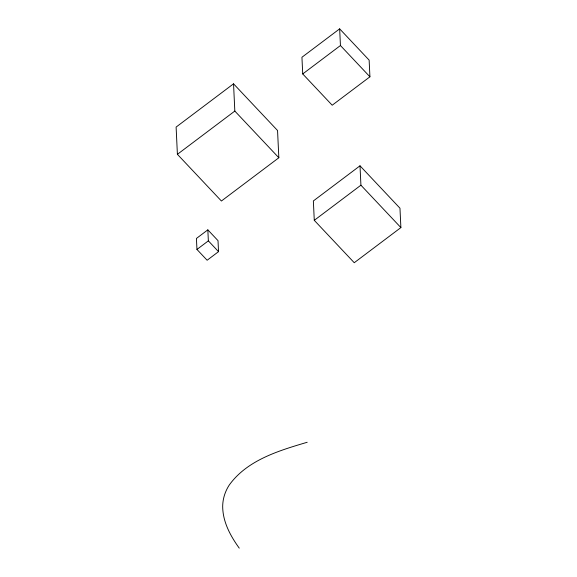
<?xml version="1.0" encoding="UTF-8"?>
<svg xmlns="http://www.w3.org/2000/svg" width="577" height="577" viewBox="0 0 577 577"><rect width="100%" height="100%" fill="white"/><g stroke="black" fill="none" stroke-linecap="round" stroke-linejoin="round"><path stroke-width="0.87" d="M233.541 83.816L176.115 127.077L177.399 154.319L221.409 201.012L278.842 157.759L277.551 130.51L233.541 83.816L234.825 111.065L278.842 157.759M339.658 28.85L301.937 57.26L302.723 73.943L332.201 105.216L369.922 76.806L369.136 60.123L339.658 28.85L340.444 45.533L369.922 76.806M177.399 154.319L234.825 111.065M302.723 73.943L340.444 45.533M207.835 229.855L196.432 238.445L196.952 249.444L207.129 260.241L218.532 251.651L218.012 240.645L207.835 229.855L208.355 240.854L218.532 251.651M196.952 249.444L208.355 240.854M360.005 165.808L313.361 200.94L314.277 220.32L354.242 262.723L400.885 227.59L399.969 208.21L360.005 165.808L360.921 185.188L400.885 227.59M314.277 220.32L360.921 185.188M307.195 442.271C278.936 450.651 247.288 459.984 229.235 485.069A48.374 43.138 -2.7 0 0 222.679 506.346C222.729 521.817 230.432 535.925 239.26 548.15"/></g></svg>
